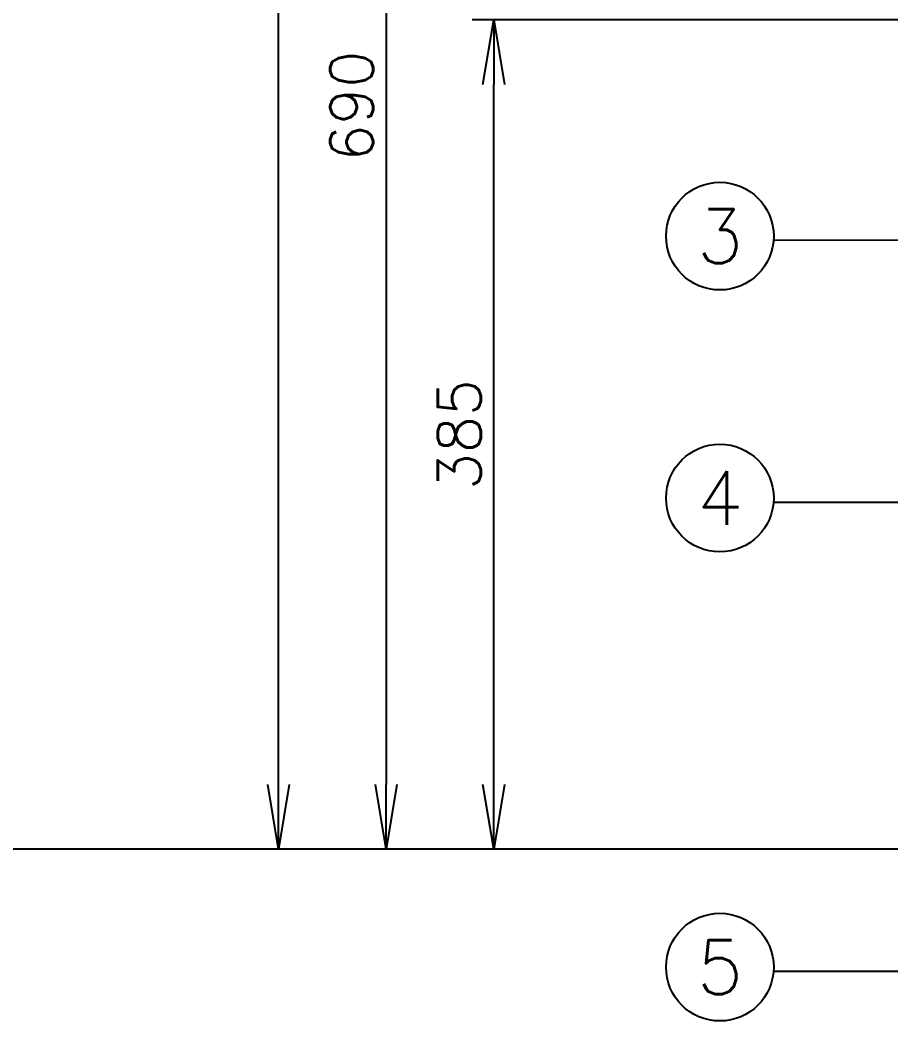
# Model space of a CAD drawing. Extents: x 230 to 4050, y 0 to 2754.
# Drawn here: x 984.2 to 1388.7, y 728.9 to 1193.6 of the extents above; entities that cross this region are included whole.
import ezdxf
from ezdxf.enums import TextEntityAlignment as Align

# ---------------------------------------------------------------- set-up
doc = ezdxf.new("R2010")
doc.units = 0
doc.header["$LTSCALE"] = 2
doc.layers.get('0').update_dxf_attribs({"linetype": 'CONTINUOUS'})
doc.layers.get('DEFPOINTS').update_dxf_attribs({"linetype": 'CONTINUOUS'})
doc.layers.add('SUNPOU', color=7, linetype='CONTINUOUS')
doc.styles.get("Standard").update_dxf_attribs({"font": 'romans.shx', "bigfont": 'extfont.shx'})
doc.dimstyles.get("Standard").update_dxf_attribs({"dimscale": 10, "dimtxt": 2, "dimasz": 3, "dimexe": 1, "dimexo": 1, "dimgap": 0.6, "dimtad": 3, "dimdec": 0, "dimzin": 0, "dimdsep": 46, "dimtxsty": 'STANDARD', "dimblk1": 'OPEN', "dimblk2": 'OPEN', "dimsah": 1, "dimcen": 1.5, "dimadec": 0, "dimazin": 0, "dimtfac": 1, "dimtdec": 0, "dimtmove": 0, "dimatfit": 0, "dimldrblk": 'DOTSMALL', "dimfxl": 1, "dimtvp": 1, "dimtolj": 1, "dimtzin": 0, "dimarcsym": 0})

# ---------------------------------------------------------------- blocks, each defined once
blk = doc.blocks.new('_DotSmall')
at = {"color": 0, "linetype": 'ByBlock', "const_width": 0.5}
blk.add_lwpolyline([(-0.0625, 0, 1), (0.0625, 0, 1)], format="xyb", close=True, dxfattribs=at)
blk = doc.blocks.new('_OPEN')
at = {"color": 0, "linetype": 'ByBlock'}
for p, q in [((-1, 0.167), (0, 0)), ((0, 0), (-1, -0.167)), ((0, 0), (-1, 0))]:
    blk.add_line(p, q, dxfattribs=at)
blk = doc.blocks.new('*D6')
at = {"layer": 'DEFPOINTS', "color": 0}
for p in [(1204.2, 1193.66), (1469.78, 1193.66), (1345.94, 808.66)]:
    blk.add_point(p, dxfattribs=at)
at = {"layer": 'SUNPOU', "color": 0, "lineweight": -2}
for p, q in [((1459.78, 1193.66), (1194.2, 1193.66)), ((1204.2, 838.66), (1204.2, 1163.66)), ((1335.94, 808.66), (1194.2, 808.66))]:
    blk.add_line(p, q, dxfattribs=at)
at = {"layer": 'SUNPOU', "color": 0, "lineweight": -2, "xscale": 30, "yscale": 30, "zscale": 30}
for p, rotation in [((1204.2, 1193.66), 90), ((1204.2, 808.66), 270)]:
    blk.add_blockref('_OPEN', p, dxfattribs=dict(at, rotation=rotation))
at = {"layer": 'SUNPOU', "color": 0, "insert": (1188.2, 1001.16), "char_height": 20, "attachment_point": 5, "rotation": 90}
blk.add_mtext('\\A1;385', dxfattribs=at)
blk = doc.blocks.new('*D7')
at = {"layer": 'DEFPOINTS', "color": 0}
for p in [(1104.2, 1678.66), (1646.02, 1678.66), (1345.94, 808.66)]:
    blk.add_point(p, dxfattribs=at)
at = {"layer": 'SUNPOU', "color": 0, "lineweight": -2}
for p, q in [((1636.02, 1678.66), (1094.2, 1678.66)), ((1104.2, 838.66), (1104.2, 1648.66)), ((1335.94, 808.66), (1094.2, 808.66))]:
    blk.add_line(p, q, dxfattribs=at)
at = {"layer": 'SUNPOU', "color": 0, "lineweight": -2, "xscale": 30, "yscale": 30, "zscale": 30}
for p, rotation in [((1104.2, 1678.66), 90), ((1104.2, 808.66), 270)]:
    blk.add_blockref('_OPEN', p, dxfattribs=dict(at, rotation=rotation))
at = {"layer": 'SUNPOU', "color": 0, "insert": (1088.2, 1243.66), "char_height": 20, "attachment_point": 5, "rotation": 90}
blk.add_mtext('\\A1;870', dxfattribs=at)
blk = doc.blocks.new('*D23')
at = {"layer": 'DEFPOINTS', "color": 0}
for p in [(1573.58, 1498.66), (1154.2, 808.66), (1898.5, 808.66)]:
    blk.add_point(p, dxfattribs=at)
at = {"layer": 'SUNPOU', "color": 0, "linetype": 'ByBlock', "lineweight": -2}
for p, q in [((1563.58, 1498.66), (1144.2, 1498.66)), ((1154.2, 1468.66), (1154.2, 838.66)), ((1888.5, 808.66), (1144.2, 808.66))]:
    blk.add_line(p, q, dxfattribs=at)
at = {"layer": 'SUNPOU', "color": 0, "lineweight": -2, "xscale": 30, "yscale": 30, "zscale": 30}
for p, rotation in [((1154.2, 1498.66), 90), ((1154.2, 808.66), 270)]:
    blk.add_blockref('_OPEN', p, dxfattribs=dict(at, rotation=rotation))
at = {"layer": 'SUNPOU', "color": 0, "insert": (1138.2, 1153.66), "char_height": 20, "attachment_point": 5, "rotation": 90}
blk.add_mtext('\\A1;690', dxfattribs=at)

msp = doc.modelspace()

# ---------------------------------------------------------------- linework, layer by layer
at = {"color": 2}
msp.add_line((2579.36, 808.66), (521.81, 808.66), dxfattribs=at)
at = {"layer": 'SUNPOU'}
for centre in [(1309.22, 1093.28), (1309.22, 971.68), (1309.22, 753.87)]:
    msp.add_circle(centre, 25, dxfattribs=at)

# ---------------------------------------------------------------- texts
for s, p in [('3', (1309.22, 1093.28)), ('4', (1309.22, 971.68)), ('5', (1309.22, 753.87))]:
    msp.add_text(s, height=25, dxfattribs=at).set_placement(p, align=Align.MIDDLE)

# ---------------------------------------------------------------- dimensions: what is measured, and where the dimension line sits
for base, p2, picture, middle in [((1104.2, 1678.66), (1646.02, 1678.66), '*D7', (1088.2, 1243.66)), ((1204.2, 1193.66), (1469.78, 1193.66), '*D6', (1188.2, 1001.16))]:
    dim = msp.add_linear_dim(base=base, p1=(1345.94, 808.66), p2=p2, angle=90, dimstyle='STANDARD', dxfattribs=at)
    dim.commit()
    dim.dimension.update_dxf_attribs({"geometry": picture, "text_midpoint": middle})
dim = msp.add_linear_dim(base=(1154.2, 808.66), p1=(1573.58, 1498.66), p2=(1898.5, 808.66), angle=90, dimstyle='STANDARD', override={"dimarcsym": 1}, dxfattribs=at)
dim.commit()
dim.dimension.update_dxf_attribs({"geometry": '*D23', "text_midpoint": (1138.2, 1153.66)})

# ---------------------------------------------------------------- leaders
for points in [[(1592.83, 1058.21), (1518.36, 1091.74), (1334.22, 1091.23)], [(1638.58, 1058.13), (1570.07, 969.63), (1334.22, 969.63)], [(1507.98, 853.66), (1408.64, 751.83), (1334.22, 751.83)]]:
    msp.add_leader(points, dimstyle='STANDARD', dxfattribs=at)

doc.saveas('drawing.dxf')
